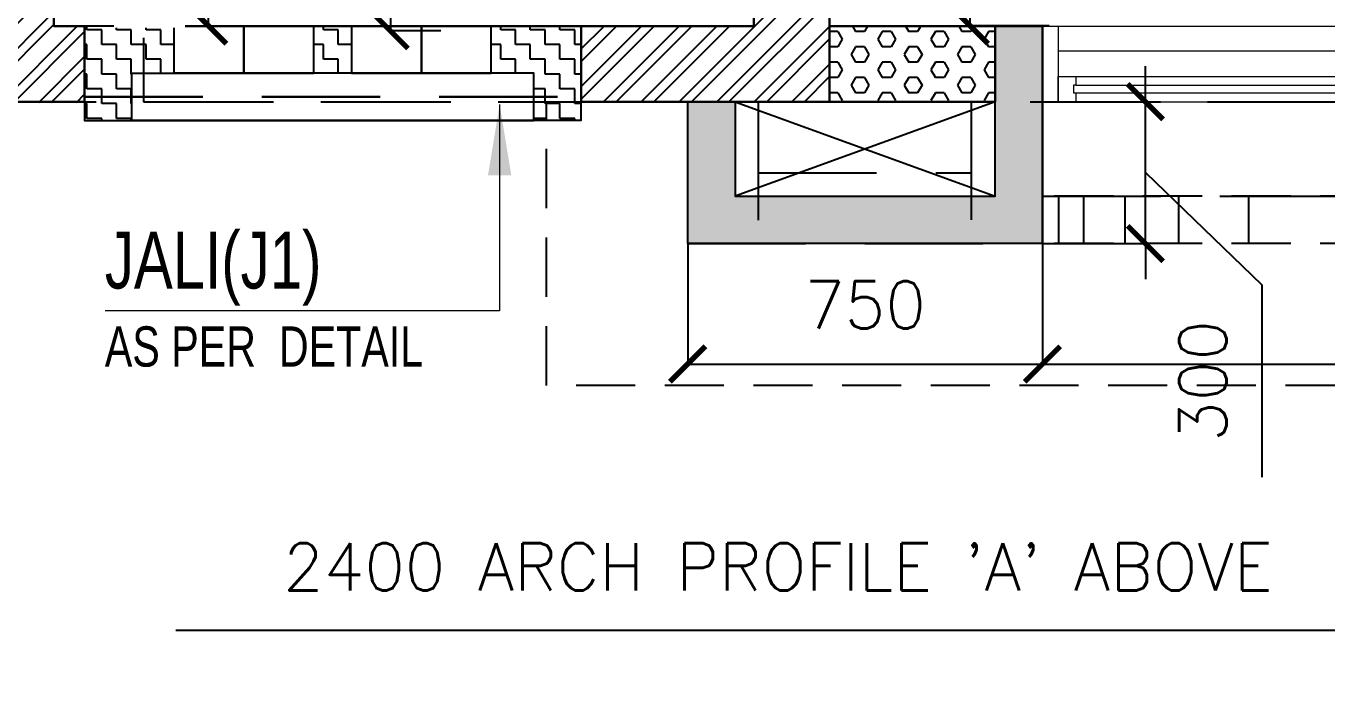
# Model space of a CAD drawing. Header units: millimetres. Extents: x 1167879 to 1231451, y -5731814 to -5645217.
# Drawn here: x 1184934 to 1187684, y -5720927 to -5719523 of the extents above; entities that cross this region are included whole.
import ezdxf

# ---------------------------------------------------------------- set-up
doc = ezdxf.new("R2010")
doc.units = ezdxf.units.MM
doc.header["$LTSCALE"] = 1000
doc.header["$MEASUREMENT"] = 0
for name, pattern in [('$0$AUDIT_D_120904163729-0', [0]), ('$0$HIDDEN', [0.375, 0.25, -0.125]), ('3BHK-A$0$AUDIT_D_120904163729-0', [0]), ('AUDIT_D_120904163729-0', [0]), ('T8(T9 IS SIMILAR) - 1st FLOOR ELEVATION$0$AUDIT_D_120904163729-0', [0]), ('T8(T9 IS SIMILAR) - 1st FLOOR ELEVATION$0$HIDDEN', [0.375, 0.25, -0.125]), ('T8(T9 IS SIMILAR) - DIMENSION & TEXTING$0$HIDDEN', [0.375, 0.25, -0.125]), ('T8(T9 IS SIMILAR) - TYPICAL FLOOR ELEVATION$0$AUDIT_D_120904163729-0', [0]), ('T8(T9 IS SIMILAR) - TYPICAL FLOOR ELEVATION$0$HIDDEN', [0.375, 0.25, -0.125]), ('T8(T9 IS SIMILAR)$0$$0$HIDDEN', [0.375, 0.25, -0.125])]:
    doc.linetypes.add(name, pattern=pattern)
doc.layers.get('0').update_dxf_attribs({"linetype": 'AUDIT_D_120904163729-0'})
for name, color, linetype in [('$0$A-DIM', 1, '$0$AUDIT_D_120904163729-0'), ('3BHK-A$0$A-HATCH -160', 251, '3BHK-A$0$AUDIT_D_120904163729-0'), ('3BHK-A$0$CUT-OUT', 49, 'Continuous'), ('3BHK-A$0$LEDGE WALL', 5, 'Continuous'), ('A_dim', 1, 'Continuous'), ('T8(T9 IS SIMILAR) - 1st FLOOR ELEVATION$0$A-WALL-FEATURES', 6, 'T8(T9 IS SIMILAR) - 1st FLOOR ELEVATION$0$AUDIT_D_120904163729-0'), ('T8(T9 IS SIMILAR) - DIMENSION & TEXTING$0$A-DIMENSIONS', 2, 'T8(T9 IS SIMILAR) - DIMENSION & TEXTING$0$HIDDEN'), ('T8(T9 IS SIMILAR) - TYPICAL FLOOR ELEVATION$0$A-DIM', 1, 'T8(T9 IS SIMILAR) - TYPICAL FLOOR ELEVATION$0$AUDIT_D_120904163729-0'), ('T8(T9 IS SIMILAR) - TYPICAL FLOOR ELEVATION$0$A-WALL HATCH', 252, 'T8(T9 IS SIMILAR) - TYPICAL FLOOR ELEVATION$0$AUDIT_D_120904163729-0'), ('T8(T9 IS SIMILAR) - TYPICAL FLOOR ELEVATION$0$A-WALL-FEATURES', 6, 'T8(T9 IS SIMILAR) - TYPICAL FLOOR ELEVATION$0$AUDIT_D_120904163729-0'), ('T8(T9 IS SIMILAR)$0$$6$a-beam 2', 50, 'Continuous'), ('T8(T9 IS SIMILAR)$0$S-BEAM', 20, 'T8(T9 IS SIMILAR)$0$$0$HIDDEN')]:
    doc.layers.add(name, color=color, linetype=linetype)
for name, color, linetype, lineweight in [('3BHK-A$0$A-WALL- 160', 6, 'Continuous', 30), ('3BHK-A$0$Window', 4, 'Continuous', 20), ('T8(T9 IS SIMILAR) - DIMENSION & TEXTING$0$R0-18-10-2014-T1-1st Podium Floor Plan$0$Text', 2, 'Continuous', 0), ('T8(T9 IS SIMILAR) - TYPICAL FLOOR ELEVATION$0$ELE-1', 4, 'Continuous', 30), ('T8(T9 IS SIMILAR)$0$D&W', 8, 'Continuous', 25)]:
    doc.layers.add(name, color=color, linetype=linetype, lineweight=lineweight)
doc.styles.add('$4$Romans 1', font='romans.shx', dxfattribs={"height": 100})
doc.styles.add('T8(T9 IS SIMILAR) - DIMENSION & TEXTING$0$ARIAL ARROW', font='swisscl.ttf')
doc.styles.add('T8(T9 IS SIMILAR) - DIMENSION & TEXTING$0$Romans 1', font='romans.shx', dxfattribs={"height": 100})
doc.styles.add('T8(T9 IS SIMILAR) - DIMENSION & TEXTING$0$Tahoma', font='tahoma.ttf')
doc.styles.add('T8(T9 IS SIMILAR) - TYPICAL FLOOR ELEVATION$0$Romans 1', font='romans.shx', dxfattribs={"height": 100})
doc.dimstyles.new('$1$ALPINE S', dxfattribs={"dimscale": 0, "dimtxt": 100, "dimasz": 75, "dimexe": 0, "dimexo": 0, "dimgap": 75, "dimtad": 1, "dimdec": 0, "dimzin": 0, "dimdsep": 46, "dimtxsty": '$4$Romans 1', "dimblk": '$4$_ArchTick', "dimcen": 0.09, "dimclrd": 256, "dimclre": 256, "dimclrt": 7, "dimadec": 0, "dimazin": 0, "dimtfac": 1, "dimtdec": 0, "dimtofl": 0, "dimtmove": 1, "dimatfit": 0, "dimldrblk": '$1$_Open90', "dimfxl": 1, "dimtolj": 1, "dimtzin": 0, "dimarcsym": 0})
doc.dimstyles.new('T8(T9 IS SIMILAR) - DIMENSION & TEXTING$0$ALPINE S', dxfattribs={"dimscale": 0, "dimtxt": 100, "dimasz": 75, "dimexe": 0, "dimexo": 0, "dimgap": 75, "dimtad": 1, "dimdec": 0, "dimzin": 0, "dimdsep": 46, "dimtxsty": 'T8(T9 IS SIMILAR) - DIMENSION & TEXTING$0$Romans 1', "dimblk": 'T8(T9 IS SIMILAR) - DIMENSION & TEXTING$0$_ArchTick', "dimcen": 0.09, "dimclrd": 256, "dimclre": 256, "dimclrt": 7, "dimadec": 0, "dimazin": 0, "dimtfac": 1, "dimtdec": 0, "dimtofl": 0, "dimtmove": 1, "dimatfit": 0, "dimldrblk": 'T8(T9 IS SIMILAR) - DIMENSION & TEXTING$0$_Open90', "dimfxl": 1, "dimtolj": 1, "dimtzin": 0, "dimarcsym": 0})
doc.dimstyles.new('T8(T9 IS SIMILAR) - DIMENSION & TEXTING$0$SAMATA STD', dxfattribs={"dimtxt": 100, "dimasz": 50, "dimexe": 50, "dimexo": 50, "dimgap": 10, "dimtad": 0, "dimdec": 0, "dimrnd": 5, "dimzin": 0, "dimdsep": 46, "dimtxsty": 'T8(T9 IS SIMILAR) - DIMENSION & TEXTING$0$Tahoma', "dimblk": 'T8(T9 IS SIMILAR) - DIMENSION & TEXTING$0$_Origin2', "dimcen": -50, "dimdle": 50, "dimclrd": 7, "dimclre": 7, "dimclrt": 7, "dimadec": 0, "dimazin": 0, "dimtfac": 1, "dimtdec": 0, "dimtmove": 1, "dimatfit": 3, "dimfxl": 150, "dimtfill": 1, "dimtolj": 1, "dimtzin": 0, "dimlwd": -1, "dimlwe": -1, "dimarcsym": 0})
doc.dimstyles.new('T8(T9 IS SIMILAR) - TYPICAL FLOOR ELEVATION$0$ALPINE S', dxfattribs={"dimscale": 0, "dimtxt": 100, "dimasz": 75, "dimexe": 0, "dimexo": 0, "dimgap": 75, "dimtad": 1, "dimdec": 0, "dimzin": 0, "dimdsep": 46, "dimtxsty": 'T8(T9 IS SIMILAR) - TYPICAL FLOOR ELEVATION$0$Romans 1', "dimblk": 'T8(T9 IS SIMILAR) - TYPICAL FLOOR ELEVATION$0$_ArchTick', "dimcen": 0.09, "dimclrd": 256, "dimclre": 256, "dimclrt": 7, "dimadec": 0, "dimazin": 0, "dimtfac": 1, "dimtdec": 0, "dimtofl": 0, "dimtmove": 1, "dimatfit": 0, "dimldrblk": 'T8(T9 IS SIMILAR) - TYPICAL FLOOR ELEVATION$0$_Open90', "dimfxl": 1, "dimtolj": 1, "dimtzin": 0, "dimarcsym": 0})
pattern_1 = [(45, (-0.65, 1285.594), (-39.77475644, 39.77475644), []), (45, (25.864, 1285.594), (-39.77475644, 39.77475644), [])]
pattern_2 = [(0, (0, 0), (31.25, 31.25), [31.25, -31.25]), (90, (31.25, 0), (-31.25, 31.25), [31.25, -31.25])]

# ---------------------------------------------------------------- blocks, each defined once
blk = doc.blocks.new('T8(T9 IS SIMILAR) - 1st FLOOR ELEVATION')
at = {"layer": 'T8(T9 IS SIMILAR) - 1st FLOOR ELEVATION$0$A-WALL-FEATURES', "color": 4, "linetype": 'T8(T9 IS SIMILAR) - 1st FLOOR ELEVATION$0$HIDDEN', "ltscale": 0.5}
for p, q in [((1187082.7, -5719983.5), (1187082.7, -5719883.5)), ((1189482.7, -5719883.5), (1187082.7, -5719883.5)), ((1187117.7, -5719983.5), (1187117.7, -5719883.5)), ((1187170.1, -5719983.5), (1187170.1, -5719883.5)), ((1187257.4, -5719983.5), (1187257.4, -5719883.5)), ((1187370.9, -5719983.5), (1187370.9, -5719883.5)), ((1187519.3, -5719983.5), (1187519.3, -5719883.5)), ((1189482.7, -5719983.5), (1187082.7, -5719983.5))]:
    blk.add_line(p, q, dxfattribs=at)
at = {"layer": 'T8(T9 IS SIMILAR) - 1st FLOOR ELEVATION$0$A-WALL-FEATURES', "color": 4, "linetype": 'T8(T9 IS SIMILAR) - 1st FLOOR ELEVATION$0$HIDDEN', "ltscale": 0.5, "elevation": 0.6}
blk.add_lwpolyline([(1190534.1, -5717733.5), (1190534.1, -5720283.7), (1186034.1, -5720283.4), (1186034.1, -5719683.2)], dxfattribs=at)
blk = doc.blocks.new('T8(T9 IS SIMILAR) - DIMENSION & TEXTING$0$_Origin2')
at = {"color": 0, "linetype": 'ByBlock', "lineweight": -2}
blk.add_line((-0.5, 0), (-1, 0), dxfattribs=at)
for radius in [0.5, 0.25]:
    blk.add_circle((0, 0), radius, dxfattribs=at)
blk = doc.blocks.new('T8(T9 IS SIMILAR) - DIMENSION & TEXTING$0$_ArchTick')
at = {"color": 0, "linetype": 'ByBlock', "const_width": 0.15}
blk.add_lwpolyline([(-0.5, -0.5), (0.5, 0.5)], dxfattribs=at)
blk = doc.blocks.new('*D313')
at = {"layer": 'T8(T9 IS SIMILAR) - DIMENSION & TEXTING$0$A-DIMENSIONS', "linetype": 'T8(T9 IS SIMILAR) - DIMENSION & TEXTING$0$HIDDEN', "lineweight": -2, "transparency": 16777216}
for p, q in [((1185795.9, -5717558.7), (1185704, -5717558.7)), ((1185810.9, -5719533.7), (1185704, -5719533.7))]:
    blk.add_line(p, q, dxfattribs=at)
at = {"layer": 'T8(T9 IS SIMILAR) - DIMENSION & TEXTING$0$A-DIMENSIONS', "lineweight": -2, "transparency": 16777216}
blk.add_line((1185704, -5717558.7), (1185704, -5719533.7), dxfattribs=at)
at = {"layer": 'T8(T9 IS SIMILAR) - DIMENSION & TEXTING$0$A-DIMENSIONS', "linetype": 'ByBlock', "lineweight": -2, "transparency": 16777216, "xscale": 75, "yscale": 75, "zscale": 75}
for p, rotation in [((1185704, -5717558.7), 90), ((1185704, -5719533.7), 270)]:
    blk.add_blockref('T8(T9 IS SIMILAR) - DIMENSION & TEXTING$0$_ArchTick', p, dxfattribs=dict(at, rotation=rotation))
at = {"layer": 'T8(T9 IS SIMILAR) - DIMENSION & TEXTING$0$A-DIMENSIONS', "color": 7, "linetype": 'ByBlock', "transparency": 16777216, "insert": (1185579, -5718546.2), "char_height": 100, "attachment_point": 5, "rotation": 90, "style": 'T8(T9 IS SIMILAR) - DIMENSION & TEXTING$0$Romans 1'}
blk.add_mtext('\\A1;1975', dxfattribs=at)
blk = doc.blocks.new('T8(T9 IS SIMILAR) - DIMENSION & TEXTING$0$_Open90')
at = {"color": 0, "linetype": 'ByBlock', "lineweight": -2}
for p, q in [((-0.5, 0.5), (0, 0)), ((0, 0), (-1, 0)), ((0, 0), (-0.5, -0.5))]:
    blk.add_line(p, q, dxfattribs=at)
blk = doc.blocks.new('*D296')
at = {"layer": 'T8(T9 IS SIMILAR) - DIMENSION & TEXTING$0$A-DIMENSIONS', "linetype": 'T8(T9 IS SIMILAR) - DIMENSION & TEXTING$0$HIDDEN', "lineweight": -2, "transparency": 16777216}
for p, q in [((1187097.1, -5714848.5), (1186930.2, -5714848.5)), ((1187097.1, -5719523.3), (1186930.2, -5719523.3))]:
    blk.add_line(p, q, dxfattribs=at)
at = {"layer": 'T8(T9 IS SIMILAR) - DIMENSION & TEXTING$0$A-DIMENSIONS', "lineweight": -2, "transparency": 16777216}
blk.add_line((1186930.2, -5719523.3), (1186930.2, -5714848.5), dxfattribs=at)
at = {"layer": 'T8(T9 IS SIMILAR) - DIMENSION & TEXTING$0$A-DIMENSIONS', "linetype": 'ByBlock', "lineweight": -2, "transparency": 16777216, "xscale": 75, "yscale": 75, "zscale": 75}
for p, rotation in [((1186930.2, -5714848.5), 90), ((1186930.2, -5719523.3), 270)]:
    blk.add_blockref('T8(T9 IS SIMILAR) - DIMENSION & TEXTING$0$_ArchTick', p, dxfattribs=dict(at, rotation=rotation))
at = {"layer": 'T8(T9 IS SIMILAR) - DIMENSION & TEXTING$0$A-DIMENSIONS', "color": 7, "linetype": 'ByBlock', "transparency": 16777216, "insert": (1186805.2, -5717185.9), "char_height": 100, "attachment_point": 5, "rotation": 90, "style": 'T8(T9 IS SIMILAR) - DIMENSION & TEXTING$0$Romans 1'}
blk.add_mtext('\\A1;4675', dxfattribs=at)
blk = doc.blocks.new('*D250')
at = {"layer": 'T8(T9 IS SIMILAR) - DIMENSION & TEXTING$0$A-DIMENSIONS', "linetype": 'T8(T9 IS SIMILAR) - DIMENSION & TEXTING$0$HIDDEN', "lineweight": -2, "transparency": 16777216}
for p, q in [((1185239.1, -5719223.5), (1185319.9, -5719223.5)), ((1185247.2, -5719523.5), (1185319.9, -5719523.5))]:
    blk.add_line(p, q, dxfattribs=at)
at = {"layer": 'T8(T9 IS SIMILAR) - DIMENSION & TEXTING$0$A-DIMENSIONS', "lineweight": -2, "transparency": 16777216}
blk.add_line((1185319.9, -5719523.5), (1185319.9, -5719223.5), dxfattribs=at)
at = {"layer": 'T8(T9 IS SIMILAR) - DIMENSION & TEXTING$0$A-DIMENSIONS', "color": 7, "linetype": 'ByBlock', "transparency": 16777216, "insert": (1185194.9, -5719373.5), "char_height": 100, "attachment_point": 5, "rotation": 90, "style": 'T8(T9 IS SIMILAR) - DIMENSION & TEXTING$0$Romans 1', "bg_fill": 3, "box_fill_scale": 1.25, "bg_fill_color": 256, "bg_fill_true_color": 13158600, "bg_fill_transparency": 0}
blk.add_mtext('\\A1;300', dxfattribs=at)
at = {"layer": 'T8(T9 IS SIMILAR) - DIMENSION & TEXTING$0$A-DIMENSIONS', "linetype": 'ByBlock', "lineweight": -2, "transparency": 16777216, "xscale": 75, "yscale": 75, "zscale": 75}
for p, rotation in [((1185319.9, -5719223.5), 90), ((1185319.9, -5719523.5), 270)]:
    blk.add_blockref('T8(T9 IS SIMILAR) - DIMENSION & TEXTING$0$_ArchTick', p, dxfattribs=dict(at, rotation=rotation))
blk = doc.blocks.new('3BHK-A$0$2400')
at = {"layer": '3BHK-A$0$Window', "color": 1, "lineweight": 13}
for p, q in [((1151176.5, -5692111.9), (1148842.5, -5692111.9)), ((1149607.5, -5692111.9), (1148880, -5692111.9)), ((1149607.5, -5692165.3), (1148880, -5692165.3)), ((1150373.7, -5692165.3), (1149645, -5692165.3)), ((1150411.2, -5692165.3), (1151176.5, -5692165.3)), ((1149607.5, -5692218.6), (1148842.5, -5692218.6)), ((1150373.7, -5692218.6), (1149645, -5692218.6)), ((1151139, -5692218.6), (1150411.2, -5692218.6)), ((1150373.7, -5692271.9), (1148842.5, -5692271.9)), ((1151139, -5692271.9), (1150411.2, -5692271.9))]:
    blk.add_line(p, q, dxfattribs=at)
at = {"layer": '3BHK-A$0$Window', "color": 5, "lineweight": 13}
for p, q in [((1149607.5, -5692142.2), (1148880, -5692142.2)), ((1149607.5, -5692146.7), (1148880, -5692146.7)), ((1150373.7, -5692183.8), (1149645, -5692183.8)), ((1150373.7, -5692200), (1149645, -5692200)), ((1151139, -5692237.2), (1150411.2, -5692237.2)), ((1151139, -5692253.3), (1150411.2, -5692253.3))]:
    blk.add_line(p, q, dxfattribs=at)
at = {"layer": '3BHK-A$0$Window', "color": 4, "lineweight": 13}
for points in [[(1148842.5, -5692111.9), (1148809.5, -5692111.9), (1148809.5, -5692271.9), (1148842.5, -5692271.9)], [(1148880, -5692146.7), (1148880, -5692165.3), (1148842.5, -5692165.3), (1148842.5, -5692111.9), (1148880, -5692111.9), (1148880, -5692142.2), (1148875.5, -5692142.2), (1148875.5, -5692146.7)], [(1149607.5, -5692146.7), (1149607.5, -5692165.3), (1149645, -5692165.3), (1149645, -5692111.9), (1149607.5, -5692111.9), (1149607.5, -5692142.2), (1149612, -5692142.2), (1149612, -5692146.7)], [(1151209.5, -5692111.9), (1151176.5, -5692111.9), (1151176.5, -5692271.9), (1151209.5, -5692271.9)], [(1149645, -5692200), (1149645, -5692218.6), (1149607.5, -5692218.6), (1149607.5, -5692165.3), (1149645, -5692165.3), (1149645, -5692183.8), (1149640.5, -5692183.8), (1149640.5, -5692200)], [(1150373.7, -5692200), (1150373.7, -5692218.6), (1150411.2, -5692218.6), (1150411.2, -5692165.3), (1150373.7, -5692165.3), (1150373.7, -5692183.8), (1150378.2, -5692183.8), (1150378.2, -5692200)], [(1150411.2, -5692253.3), (1150411.2, -5692271.9), (1150373.7, -5692271.9), (1150373.7, -5692218.6), (1150411.2, -5692218.6), (1150411.2, -5692237.2), (1150406.7, -5692237.2), (1150406.7, -5692253.3)], [(1151139, -5692253.3), (1151139, -5692271.9), (1151176.5, -5692271.9), (1151176.5, -5692218.6), (1151139, -5692218.6), (1151139, -5692237.2), (1151143.5, -5692237.2), (1151143.5, -5692253.3)]]:
    blk.add_lwpolyline(points, close=True, dxfattribs=at)
blk = doc.blocks.new('3BHK-A')
at = {"layer": '3BHK-A$0$A-HATCH -160', "linetype": 'ByBlock'}
h = blk.add_hatch(dxfattribs=at)
h.set_pattern_fill('ANSI32', color=256, scale=150)
h.set_pattern_definition(pattern_1)
h.paths.add_polyline_path([(1186107.7, -5719684.9), (1186107.7, -5719524.7), (1186472.7, -5719524.7), (1186472.7, -5717559.7), (1186152.8, -5717559.7), (1186152.8, -5717399.7), (1186632.7, -5717399.7), (1186632.7, -5719524.7), (1186632.7, -5719523.4), (1186632.7, -5719683.5)])
h = blk.add_hatch(dxfattribs=at)
h.set_pattern_fill('ANSI32', color=256, scale=150)
h.set_pattern_definition(pattern_1)
h.paths.add_polyline_path([(1184832.7, -5719684.9), (1184832.7, -5718799.6), (1184992.7, -5718799.6), (1184992.7, -5719524.7), (1185057.7, -5719524.8), (1185057.7, -5719685)])
at = {"layer": '3BHK-A$0$CUT-OUT'}
h = blk.add_hatch(dxfattribs=at)
h.set_pattern_fill('ANSI31', color=256, scale=1000, angle=135)
h.set_pattern_definition([(180, (23757.98, 261.17), (-2e-14, -125), [])])
h.paths.add_polyline_path([(1186472.3, -5719523.5), (1184992.7, -5719523.5), (1184992.7, -5719223.5), (1185485.5, -5719223.5), (1185485.5, -5717558.5), (1186132.6, -5717558.5), (1186132.6, -5719223.5), (1186472.6, -5719223.5)])
at = {"layer": '3BHK-A$0$LEDGE WALL'}
h = blk.add_hatch(dxfattribs=at)
h.set_pattern_fill('HEX', color=8, scale=150, angle=180)
h.paths.add_polyline_path([(1186982.8, -5719523.5), (1186632.7, -5719523.5), (1186632.7, -5719683.5), (1186982.8, -5719683.5)])
at = {"layer": '3BHK-A$0$A-WALL- 160', "linetype": 'ByBlock'}
for p, q in [((1186632.7, -5719683.5, 0), (1186632.7, -5717398.5, 0)), ((1186472.7, -5719523.5, 0), (1186472.7, -5717558.5, 0)), ((1187082.7, -5719523.5, 0), (1187082.7, -5719683.5, 0)), ((1186472.7, -5719683.5, 0), (1186632.7, -5719683.5, 0))]:
    blk.add_line(p, q, dxfattribs=at)
at = {"layer": '3BHK-A$0$A-WALL- 160', "linetype": 'ByBlock', "elevation": 0}
for points in [[(1184992.7, -5719523.5), (1184992.7, -5718798.3), (1184832.7, -5718798.3), (1184832.7, -5719683.7), (1184992.3, -5719683.7)], [(1184992.3, -5719683.7), (1185057.7, -5719683.7), (1185057.7, -5719523.5), (1184992.3, -5719523.5)], [(1186472.7, -5719683.5), (1186107.7, -5719683.5), (1186107.7, -5719523.5), (1186472.7, -5719523.5)]]:
    blk.add_lwpolyline(points, dxfattribs=at)
at = {"layer": '3BHK-A$0$A-WALL- 160', "linetype": 'ByBlock', "elevation": -0.5}
blk.add_lwpolyline([(1186982.8, -5719523.5), (1186632.7, -5719523.5), (1186632.7, -5719683.5), (1186982.8, -5719683.5)], close=True, dxfattribs=at)
at = {"layer": '3BHK-A$0$CUT-OUT', "elevation": 0.4}
blk.add_lwpolyline([(1186472.3, -5719523.5), (1184992.7, -5719523.5), (1184992.7, -5719223.5), (1185485.5, -5719223.5), (1185485.5, -5717558.5), (1186132.6, -5717558.5), (1186132.6, -5719223.5), (1186472.6, -5719223.5)], close=True, dxfattribs=at)
at = {"layer": '3BHK-A$0$A-WALL- 160', "linetype": 'ByBlock', "xscale": -1}
blk.add_blockref('3BHK-A$0$2400', (2338292.2, -27411.6, 0), dxfattribs=at)
blk = doc.blocks.new('T8(T9 IS SIMILAR) - TYPICAL FLOOR ELEVATION$0$JG')
at = {"layer": 'T8(T9 IS SIMILAR) - TYPICAL FLOOR ELEVATION$0$A-WALL HATCH', "linetype": 'ByBlock'}
h = blk.add_hatch(dxfattribs=at)
h.set_pattern_fill('ZIGZAG', color=256, scale=250)
h.set_pattern_definition(pattern_2)
h.paths.add_polyline_path([(1133312.3, -5722820.5), (1133392.5, -5722820.5), (1133392.5, -5722720.5), (1133312.3, -5722720.5)])
edge = h.paths.add_edge_path()
edge.add_line((1133877.2, -5722870.5), (1133877.2, -5722920.5))
edge.add_line((1133877.2, -5722920.5), (1133777.2, -5722920.5))
edge.add_line((1133777.2, -5722920.5), (1133777.2, -5722870.5))
edge.add_line((1133777.2, -5722870.5), (1133777.2, -5722820.5))
edge.add_line((1133777.2, -5722820.5), (1133687.4, -5722820.5))
edge.add_line((1133687.4, -5722820.5), (1133687.4, -5722720.5))
edge.add_line((1133687.4, -5722720.5), (1133877.2, -5722720.6))
edge.add_line((1133877.2, -5722720.6), (1133877.2, -5722870.5))
edge.add_line((1132827.4, -5722870.5), (1132827.4, -5722920.5))
edge.add_line((1132827.4, -5722920.5), (1132927.4, -5722920.5))
edge.add_line((1132927.4, -5722920.5), (1132927.4, -5722870.5))
edge.add_line((1132927.4, -5722870.5), (1132927.4, -5722820.5))
edge.add_line((1132927.4, -5722820.5), (1133017.4, -5722820.5))
edge.add_line((1133017.4, -5722820.5), (1133017.4, -5722720.5))
edge.add_line((1133017.4, -5722720.5), (1132827.4, -5722720.5))
edge.add_line((1132827.4, -5722720.5), (1132827.4, -5722870.5))
at = {"layer": 'T8(T9 IS SIMILAR) - TYPICAL FLOOR ELEVATION$0$A-WALL-FEATURES', "color": 3, "elevation": -1.3}
for points in [[(1132827.4, -5722870.5), (1132827.4, -5722870.5), (1132827.4, -5722920.5), (1132927.4, -5722920.5), (1132927.4, -5722870.5), (1132927.4, -5722820.5), (1133017.4, -5722820.5), (1133017.4, -5722720.5), (1132827.4, -5722720.5), (1132827.4, -5722870.5)], [(1133877.2, -5722870.5), (1133877.2, -5722870.5), (1133877.2, -5722920.5), (1133777.2, -5722920.5), (1133777.2, -5722870.5), (1133777.2, -5722820.5), (1133687.4, -5722820.5), (1133687.4, -5722720.5), (1133877.2, -5722720.6), (1133877.2, -5722870.5)]]:
    blk.add_lwpolyline(points, dxfattribs=at)
blk.add_lwpolyline([(1133312.3, -5722820.5), (1133392.5, -5722820.5), (1133392.5, -5722720.5), (1133312.3, -5722720.5)], close=True, dxfattribs=at)
at = {"layer": 'T8(T9 IS SIMILAR) - TYPICAL FLOOR ELEVATION$0$ELE-1', "color": 5}
for p, q in [((1133017.4, -5722720.5, -1.3), (1133312.3, -5722720.5, -1.3)), ((1133164.8, -5722820.5, -1.3), (1133164.8, -5722720.5, -1.3)), ((1133687.4, -5722720.5, -1.3), (1133392.5, -5722720.5, -1.3)), ((1133539.9, -5722820.5, -1.3), (1133539.9, -5722720.5, -1.3)), ((1133312.3, -5722820.5, -1.3), (1133017.4, -5722820.5, -1.3)), ((1133392.5, -5722820.5, -1.3), (1133687.4, -5722820.5, -1.3)), ((1132927.4, -5722920.5, -1.3), (1133777.2, -5722920.5, -1.3))]:
    blk.add_line(p, q, dxfattribs=at)
at = {"layer": 'T8(T9 IS SIMILAR) - TYPICAL FLOOR ELEVATION$0$ELE-1', "color": 5, "linetype": 'T8(T9 IS SIMILAR) - TYPICAL FLOOR ELEVATION$0$HIDDEN'}
blk.add_line((1133877.2, -5722870.5, -1.3), (1132827.4, -5722870.5, -1.3), dxfattribs=at)
blk = doc.blocks.new('T8(T9 IS SIMILAR) - TYPICAL FLOOR ELEVATION$0$_ArchTick')
at = {"color": 0, "linetype": 'ByBlock', "const_width": 0.15}
blk.add_lwpolyline([(-0.5, -0.5), (0.5, 0.5)], dxfattribs=at)
blk = doc.blocks.new('*D688')
at = {"layer": 'T8(T9 IS SIMILAR) - TYPICAL FLOOR ELEVATION$0$A-DIM', "linetype": 'T8(T9 IS SIMILAR) - TYPICAL FLOOR ELEVATION$0$HIDDEN', "lineweight": -2, "transparency": 16777216}
for p, q in [((1186332.7, -5719983.5), (1186332.7, -5720238.2)), ((1187082.7, -5719983.5), (1187082.7, -5720238.2))]:
    blk.add_line(p, q, dxfattribs=at)
at = {"layer": 'T8(T9 IS SIMILAR) - TYPICAL FLOOR ELEVATION$0$A-DIM', "lineweight": -2, "transparency": 16777216}
blk.add_line((1186332.7, -5720238.2), (1187082.7, -5720238.2), dxfattribs=at)
at = {"layer": 'T8(T9 IS SIMILAR) - TYPICAL FLOOR ELEVATION$0$A-DIM', "linetype": 'ByBlock', "lineweight": -2, "transparency": 16777216, "xscale": 75, "yscale": 75, "zscale": 75, "rotation": 180}
blk.add_blockref('T8(T9 IS SIMILAR) - TYPICAL FLOOR ELEVATION$0$_ArchTick', (1186332.7, -5720238.2), dxfattribs=at)
at = {"layer": 'T8(T9 IS SIMILAR) - TYPICAL FLOOR ELEVATION$0$A-DIM', "linetype": 'ByBlock', "lineweight": -2, "transparency": 16777216, "xscale": 75, "yscale": 75, "zscale": 75}
blk.add_blockref('T8(T9 IS SIMILAR) - TYPICAL FLOOR ELEVATION$0$_ArchTick', (1187082.7, -5720238.2), dxfattribs=at)
at = {"layer": 'T8(T9 IS SIMILAR) - TYPICAL FLOOR ELEVATION$0$A-DIM', "color": 7, "linetype": 'ByBlock', "transparency": 16777216, "insert": (1186707.7, -5720113.2), "char_height": 100, "attachment_point": 5, "style": 'T8(T9 IS SIMILAR) - TYPICAL FLOOR ELEVATION$0$Romans 1'}
blk.add_mtext('\\A1;750', dxfattribs=at)
blk = doc.blocks.new('T8(T9 IS SIMILAR) - TYPICAL FLOOR ELEVATION$0$_Open90')
at = {"color": 0, "linetype": 'ByBlock', "lineweight": -2}
for p, q in [((-0.5, 0.5), (0, 0)), ((0, 0), (-1, 0)), ((0, 0), (-0.5, -0.5))]:
    blk.add_line(p, q, dxfattribs=at)
blk = doc.blocks.new('*D689')
at = {"layer": 'T8(T9 IS SIMILAR) - TYPICAL FLOOR ELEVATION$0$A-DIM', "lineweight": -2, "transparency": 16777216}
for p, q in [((1187300.4, -5719683.5), (1187300.4, -5719608.5)), ((1187300.4, -5719983.5), (1187300.4, -5719683.5)), ((1187300.4, -5719833.5), (1187546.7, -5720070.5)), ((1187300.4, -5719983.5), (1187300.4, -5720058.5)), ((1187546.7, -5720070.5), (1187546.7, -5720477.7))]:
    blk.add_line(p, q, dxfattribs=at)
at = {"layer": 'T8(T9 IS SIMILAR) - TYPICAL FLOOR ELEVATION$0$A-DIM', "linetype": 'T8(T9 IS SIMILAR) - TYPICAL FLOOR ELEVATION$0$HIDDEN', "lineweight": -2, "transparency": 16777216}
for p, q in [((1187082.7, -5719683.5), (1187300.4, -5719683.5)), ((1187082.7, -5719983.5), (1187300.4, -5719983.5))]:
    blk.add_line(p, q, dxfattribs=at)
at = {"layer": 'T8(T9 IS SIMILAR) - TYPICAL FLOOR ELEVATION$0$A-DIM', "linetype": 'ByBlock', "lineweight": -2, "transparency": 16777216, "xscale": 75, "yscale": 75, "zscale": 75}
for p, rotation in [((1187300.4, -5719683.5), 270), ((1187300.4, -5719983.5), 90)]:
    blk.add_blockref('T8(T9 IS SIMILAR) - TYPICAL FLOOR ELEVATION$0$_ArchTick', p, dxfattribs=dict(at, rotation=rotation))
at = {"layer": 'T8(T9 IS SIMILAR) - TYPICAL FLOOR ELEVATION$0$A-DIM', "color": 7, "linetype": 'ByBlock', "transparency": 16777216, "insert": (1187421.7, -5720274.1), "char_height": 100, "attachment_point": 5, "rotation": 90, "style": 'T8(T9 IS SIMILAR) - TYPICAL FLOOR ELEVATION$0$Romans 1'}
blk.add_mtext('\\A1;300', dxfattribs=at)
blk = doc.blocks.new('$4$_ArchTick')
at = {"color": 0, "linetype": 'ByBlock', "const_width": 0.15}
blk.add_lwpolyline([(-0.5, -0.5), (0.5, 0.5)], dxfattribs=at)
blk = doc.blocks.new('*D68')
at = {"layer": '$0$A-DIM', "linetype": '$0$HIDDEN', "lineweight": -2, "transparency": 16777216}
for p, q in [((2250.7, -1183.7), (2250.7, -1438.3)), ((4650.7, -1183.7), (4650.7, -1438.3))]:
    blk.add_line(p, q, dxfattribs=at)
at = {"layer": '$0$A-DIM', "lineweight": -2, "transparency": 16777216}
for p, q in [((2250.7, -1438.3), (4650.7, -1438.3)), ((3450.7, -1438.3), (2963.8, -2001.7)), ((2963.8, -2001.7), (418.5, -2001.7))]:
    blk.add_line(p, q, dxfattribs=at)
at = {"layer": '$0$A-DIM', "linetype": 'ByBlock', "lineweight": -2, "transparency": 16777216, "xscale": 75, "yscale": 75, "zscale": 75, "rotation": 180}
blk.add_blockref('$4$_ArchTick', (2250.7, -1438.3), dxfattribs=at)
at = {"layer": '$0$A-DIM', "linetype": 'ByBlock', "lineweight": -2, "transparency": 16777216, "xscale": 75, "yscale": 75, "zscale": 75}
blk.add_blockref('$4$_ArchTick', (4650.7, -1438.3), dxfattribs=at)
at = {"layer": '$0$A-DIM', "color": 7, "linetype": 'ByBlock', "transparency": 16777216, "insert": (1691.1, -1867.2), "char_height": 100, "attachment_point": 5, "style": '$4$Romans 1'}
blk.add_mtext("\\A1;2400 ARCH PROFILE 'A' ABOVE", dxfattribs=at)
blk = doc.blocks.new('$1$_Open90')
at = {"color": 0, "linetype": 'ByBlock', "lineweight": -2}
for p, q in [((-0.5, 0.5), (0, 0)), ((0, 0), (-1, 0)), ((0, 0), (-0.5, -0.5))]:
    blk.add_line(p, q, dxfattribs=at)
blk = doc.blocks.new('T8(T9 IS SIMILAR) - DIMENSION & TEXTING')
at = {"layer": 'T8(T9 IS SIMILAR) - DIMENSION & TEXTING$0$R0-18-10-2014-T1-1st Podium Floor Plan$0$Text', "insert": (1185100.4, -5719958.6, 0.5), "char_height": 120, "width": 3557.379, "attachment_point": 1, "style": 'T8(T9 IS SIMILAR) - DIMENSION & TEXTING$0$ARIAL ARROW'}
blk.add_mtext('JALI(J1)\\P{\\H0.70833x;AS PER  DETAIL}', dxfattribs=at)
at = {"layer": 'T8(T9 IS SIMILAR) - DIMENSION & TEXTING$0$A-DIMENSIONS', "linetype": 'ByBlock'}
for base, p1, p2, picture, middle in [((1186930.2, -5714848.5, 0.5), (1187097.1, -5719523.3, 1), (1187097.1, -5714848.5, 1), '*D296', (1186805.2, -5717185.9, 0.5)), ((1185704, -5719533.7, 0.5), (1185795.9, -5717558.7, 0.5), (1185810.9, -5719533.7, 0.5), '*D313', (1185579, -5718546.2, 0.5))]:
    dim = blk.add_linear_dim(base=base, p1=p1, p2=p2, angle=270, dimstyle='T8(T9 IS SIMILAR) - DIMENSION & TEXTING$0$ALPINE S', override={"dimscale": 1, "dimfxl": 5, "dimarcsym": 1}, dxfattribs=at)
    dim.commit()
    dim.dimension.update_dxf_attribs({"geometry": picture, "text_midpoint": middle})
dim = blk.add_linear_dim(base=(1185319.9, -5719223.5), p1=(1185247.2, -5719523.5), p2=(1185239.1, -5719223.5, 0.4), angle=90, dimstyle='T8(T9 IS SIMILAR) - DIMENSION & TEXTING$0$ALPINE S', override={"dimscale": 1, "dimfxl": 5, "dimtfill": 1, "dimarcsym": 1}, dxfattribs=at)
dim.commit()
dim.dimension.update_dxf_attribs({"geometry": '*D250', "text_midpoint": (1185319.9, -5719373.5), "dimtype": 128})
at = {"layer": 'T8(T9 IS SIMILAR) - DIMENSION & TEXTING$0$R0-18-10-2014-T1-1st Podium Floor Plan$0$Text'}
blk.add_leader([(1185935.1, -5719689.3, 0.5), (1185935.1, -5720125.8, 0.5), (1185101.3, -5720125.9, 0.5)], dimstyle='T8(T9 IS SIMILAR) - DIMENSION & TEXTING$0$SAMATA STD', override={"dimscale": 1, "dimasz": 150, "dimclrd": 2, "dimfxlon": 1, "dimarcsym": 1}, dxfattribs=at)
blk = doc.blocks.new('T8(T9 IS SIMILAR) - TYPICAL FLOOR ELEVATION')
at = {"layer": 'T8(T9 IS SIMILAR) - TYPICAL FLOOR ELEVATION$0$A-WALL HATCH', "linetype": 'ByBlock'}
h = blk.add_hatch(dxfattribs=at)
h.set_pattern_fill('ZIGZAG', color=256, scale=250)
h.set_pattern_definition(pattern_2)
h.paths.add_polyline_path([(1186332.7, -5719983.5), (1186332.7, -5719683.5), (1186432.7, -5719683.5), (1186432.7, -5719883.5), (1186982.7, -5719883.5), (1186982.7, -5719523.5), (1187082.7, -5719523.5), (1187082.7, -5719983.5)])
h.paths.add_polyline_path([(1190232.7, -5719983.5), (1190232.7, -5719683.5), (1190132.7, -5719683.5), (1190132.7, -5719883.5), (1189582.7, -5719883.5), (1189582.7, -5719523.5), (1189482.7, -5719523.5), (1189482.7, -5719983.5)])
h.paths.add_polyline_path([(1190857.7, -5717933.5), (1190857.7, -5717733.5), (1190757.7, -5717733.5), (1190757.7, -5717933.5)])
h.paths.add_polyline_path([(1193357.7, -5717733.5), (1193357.7, -5717933.5), (1193257.7, -5717933.5), (1193257.7, -5717733.5)])
h.paths.add_polyline_path([(1196632.8, -5709938.8), (1196632.8, -5709738.8), (1196532.8, -5709738.8), (1196532.8, -5709938.8)])
h.paths.add_polyline_path([(1194132, -5709738.8), (1194132, -5709938.8), (1194032, -5709938.8), (1194032, -5709738.8)])
h.paths.add_polyline_path([(1195742.7, -5701889.7), (1196212.8, -5701889.7), (1196212.8, -5702349.7), (1196112.8, -5702349.7), (1196112.8, -5701989.7), (1195742.7, -5701989.7)])
h.paths.add_polyline_path([(1198312.8, -5702349.7), (1198312.8, -5701889.7), (1199132.6, -5701889.7), (1199132.6, -5701989.7), (1198412.8, -5701989.7), (1198412.8, -5702349.7)])
h.paths.add_polyline_path([(1199662.5, -5701090.3), (1199662.5, -5700890.3), (1199762.5, -5700890.3), (1199762.5, -5701090.3)])
h.paths.add_polyline_path([(1201862.6, -5700890.3), (1201862.6, -5701090.3), (1201962.6, -5701090.3), (1201962.6, -5700890.3)])
h.paths.add_polyline_path([(1210681.9, -5700890.3), (1210681.9, -5701090.3), (1210581.9, -5701090.3), (1210581.9, -5700890.3)])
h.paths.add_polyline_path([(1212882, -5701090.3), (1212882, -5700890.3), (1212782, -5700890.3), (1212782, -5701090.3)])
h.paths.add_polyline_path([(1214231.8, -5702349.7), (1214231.8, -5701889.7), (1213412.3, -5701889.7), (1213412.3, -5701989.7), (1214131.8, -5701989.7), (1214131.8, -5702349.7)])
h.paths.add_polyline_path([(1216801.9, -5701889.7), (1216331.8, -5701889.7), (1216331.8, -5702349.7), (1216431.8, -5702349.7), (1216431.8, -5701989.7), (1216801.9, -5701989.7)])
h.paths.add_polyline_path([(1215911.7, -5709938.8), (1215911.7, -5709738.8), (1216011.7, -5709738.8), (1216011.7, -5709938.8)])
h.paths.add_polyline_path([(1218412.5, -5709738.8), (1218412.5, -5709938.8), (1218512.5, -5709938.8), (1218512.5, -5709738.8)])
h.paths.add_polyline_path([(1221686.9, -5717933.5), (1221686.9, -5717733.5), (1221786.9, -5717733.5), (1221786.9, -5717933.5)])
h.paths.add_polyline_path([(1219186.9, -5717733.5), (1219186.9, -5717933.5), (1219286.9, -5717933.5), (1219286.9, -5717733.5)])
h.paths.add_polyline_path([(1222311.8, -5719983.5), (1222311.8, -5719683.5), (1222411.8, -5719683.5), (1222411.8, -5719883.5), (1222961.8, -5719883.5), (1222961.8, -5719523.5), (1223061.8, -5719523.5), (1223061.8, -5719983.5)])
h.paths.add_polyline_path([(1226211.8, -5719983.5), (1226211.8, -5719683.5), (1226111.8, -5719683.5), (1226111.8, -5719883.5), (1225561.8, -5719883.5), (1225561.8, -5719523.5), (1225461.8, -5719523.5), (1225461.8, -5719983.5)])
h.paths.add_polyline_path([(1217001.9, -5727584.6), (1216901.9, -5727584.6), (1216901.9, -5727784.6), (1216356.8, -5727784.6), (1216356.8, -5727424.6), (1216256.8, -5727424.6), (1216256.8, -5727884.6), (1217001.9, -5727884.6)])
h.paths.add_polyline_path([(1214156.8, -5727424.6), (1214056.8, -5727424.6), (1214056.8, -5727784.6), (1213412.3, -5727784.6), (1213412.3, -5727884.6), (1214156.8, -5727884.6)])
h.paths.add_polyline_path([(1210681.9, -5728884), (1210681.9, -5728684), (1210581.9, -5728684), (1210581.9, -5728884)])
h.paths.add_polyline_path([(1212882, -5728684), (1212882, -5728884), (1212782, -5728884), (1212782, -5728684)])
h.paths.add_polyline_path([(1201862.6, -5728884), (1201862.6, -5728684), (1201962.6, -5728684), (1201962.6, -5728884)])
h.paths.add_polyline_path([(1199662.5, -5728684), (1199662.5, -5728884), (1199762.5, -5728884), (1199762.5, -5728684)])
h.paths.add_polyline_path([(1198387.7, -5727424.6), (1198487.7, -5727424.6), (1198487.7, -5727784.6), (1199132.3, -5727784.6), (1199132.3, -5727884.6), (1198387.7, -5727884.6)])
h.paths.add_polyline_path([(1195542.6, -5727584.6), (1195642.6, -5727584.6), (1195642.6, -5727784.6), (1196187.7, -5727784.6), (1196187.7, -5727424.6), (1196287.7, -5727424.6), (1196287.7, -5727884.6), (1195542.6, -5727884.6)])
at = {"layer": 'T8(T9 IS SIMILAR) - TYPICAL FLOOR ELEVATION$0$A-WALL-FEATURES', "color": 8, "linetype": 'ByBlock'}
for p, q in [((1186982.7, -5719683.5, 0), (1186432.7, -5719883.5, 0)), ((1186432.7, -5719683.7, 0), (1186982.7, -5719883.5, 0))]:
    blk.add_line(p, q, dxfattribs=at)
at = {"layer": 'T8(T9 IS SIMILAR) - TYPICAL FLOOR ELEVATION$0$A-WALL-FEATURES', "color": 8, "linetype": 'T8(T9 IS SIMILAR) - TYPICAL FLOOR ELEVATION$0$HIDDEN'}
blk.add_line((1187082.7, -5719883.5, 0), (1189482.7, -5719883.5, 0), dxfattribs=at)
at = {"layer": 'T8(T9 IS SIMILAR) - TYPICAL FLOOR ELEVATION$0$A-WALL-FEATURES', "linetype": 'ByBlock', "elevation": 0}
blk.add_lwpolyline([(1186332.7, -5719983.5), (1186332.7, -5719683.5), (1186432.7, -5719683.5), (1186432.7, -5719883.5), (1186982.7, -5719883.5), (1186982.7, -5719523.5), (1187082.7, -5719523.5), (1187082.7, -5719983.5)], close=True, dxfattribs=at)
at = {"layer": 'T8(T9 IS SIMILAR) - TYPICAL FLOOR ELEVATION$0$A-WALL-FEATURES', "linetype": 'ByBlock', "xscale": -1}
blk.add_blockref('T8(T9 IS SIMILAR) - TYPICAL FLOOR ELEVATION$0$JG', (2318934.5, 3197, 1.3), dxfattribs=at)
at = {"layer": 'T8(T9 IS SIMILAR) - TYPICAL FLOOR ELEVATION$0$A-DIM', "linetype": 'ByBlock'}
dim = blk.add_linear_dim(base=(1187300.4, -5719683.5), p1=(1187082.7, -5719983.5), p2=(1187082.7, -5719683.5, 0), angle=90, dimstyle='T8(T9 IS SIMILAR) - TYPICAL FLOOR ELEVATION$0$ALPINE S', override={"dimscale": 1, "dimfxl": 5, "dimarcsym": 1}, dxfattribs=at)
dim.commit()
dim.dimension.update_dxf_attribs({"geometry": '*D689', "text_midpoint": (1187546.7, -5720145.5), "dimtype": 128})
dim = blk.add_linear_dim(base=(1187082.7, -5720238.2), p1=(1186332.7, -5719983.5, 0), p2=(1187082.7, -5719983.5, 0), dimstyle='T8(T9 IS SIMILAR) - TYPICAL FLOOR ELEVATION$0$ALPINE S', override={"dimscale": 1, "dimfxl": 5, "dimarcsym": 1}, dxfattribs=at)
dim.commit()
dim.dimension.update_dxf_attribs({"geometry": '*D688', "text_midpoint": (1186707.7, -5720113.2)})
blk = doc.blocks.new('T8(T9 IS SIMILAR)')
at = {"layer": 'T8(T9 IS SIMILAR)$0$D&W', "linetype": 'ByBlock'}
blk.add_blockref('3BHK-A', (0, 0), dxfattribs=at)
blk.add_blockref('T8(T9 IS SIMILAR) - TYPICAL FLOOR ELEVATION', (0, 0), dxfattribs=at)
at = {"layer": 'T8(T9 IS SIMILAR)$0$$6$a-beam 2', "linetype": 'ByBlock'}
blk.add_blockref('T8(T9 IS SIMILAR) - DIMENSION & TEXTING', (0, 0), dxfattribs=at)
at = {"layer": 'T8(T9 IS SIMILAR)$0$S-BEAM'}
for p, q in [((1185182, -5718798.4, -0.2), (1185182, -5719683.6, -0.2)), ((1184832, -5719683.5, -0.2), (1189932.4, -5719683.4, -0.5)), ((1185182, -5719683.6, -0.2), (1189932, -5719683.5, -0.2)), ((1186332, -5719683.7, -0.2), (1186332, -5719983.7, -0.2)), ((1186482, -5719683.7, -0.2), (1186482, -5719983.7, -0.2)), ((1186932.1, -5719683.6), (1186932.1, -5719983.7)), ((1187082.1, -5719683.6), (1187082.1, -5719983.7)), ((1186482, -5719833.7, -0.2), (1186932.1, -5719833.7)), ((1186332, -5719983.7, -0.2), (1187082.1, -5719983.7))]:
    blk.add_line(p, q, dxfattribs=at)
blk = doc.blocks.new('2ndflproj')
at = {"layer": '$0$A-DIM', "linetype": 'ByBlock'}
dim = blk.add_linear_dim(base=(4650.7, -1438.3), p1=(2250.7, -1183.7), p2=(4650.7, -1183.7), text="<> ARCH PROFILE 'A' ABOVE", dimstyle='$1$ALPINE S', override={"dimscale": 1, "dimfxl": 5, "dimarcsym": 1}, dxfattribs=at)
dim.commit()
dim.dimension.update_dxf_attribs({"geometry": '*D68', "text_midpoint": (2888.8, -2001.7), "dimtype": 128})

msp = doc.modelspace()

# ---------------------------------------------------------------- block references
at = {"layer": 'A_dim', "linetype": 'ByBlock'}
msp.add_blockref('T8(T9 IS SIMILAR) - 1st FLOOR ELEVATION', (0, 0), dxfattribs=at)

# ---------------------------------------------------------------- next in the draw order: block references
at = {"linetype": 'ByBlock'}
msp.add_blockref('T8(T9 IS SIMILAR) - DIMENSION & TEXTING', (0, 0), dxfattribs=at)

# ---------------------------------------------------------------- next in the draw order: block references
msp.add_blockref('T8(T9 IS SIMILAR)', (0, 0), dxfattribs=at)

# ---------------------------------------------------------------- next in the draw order: block references
msp.add_blockref('2ndflproj', (1184832.1, -5718799.9), dxfattribs=at)

doc.saveas('drawing.dxf')
